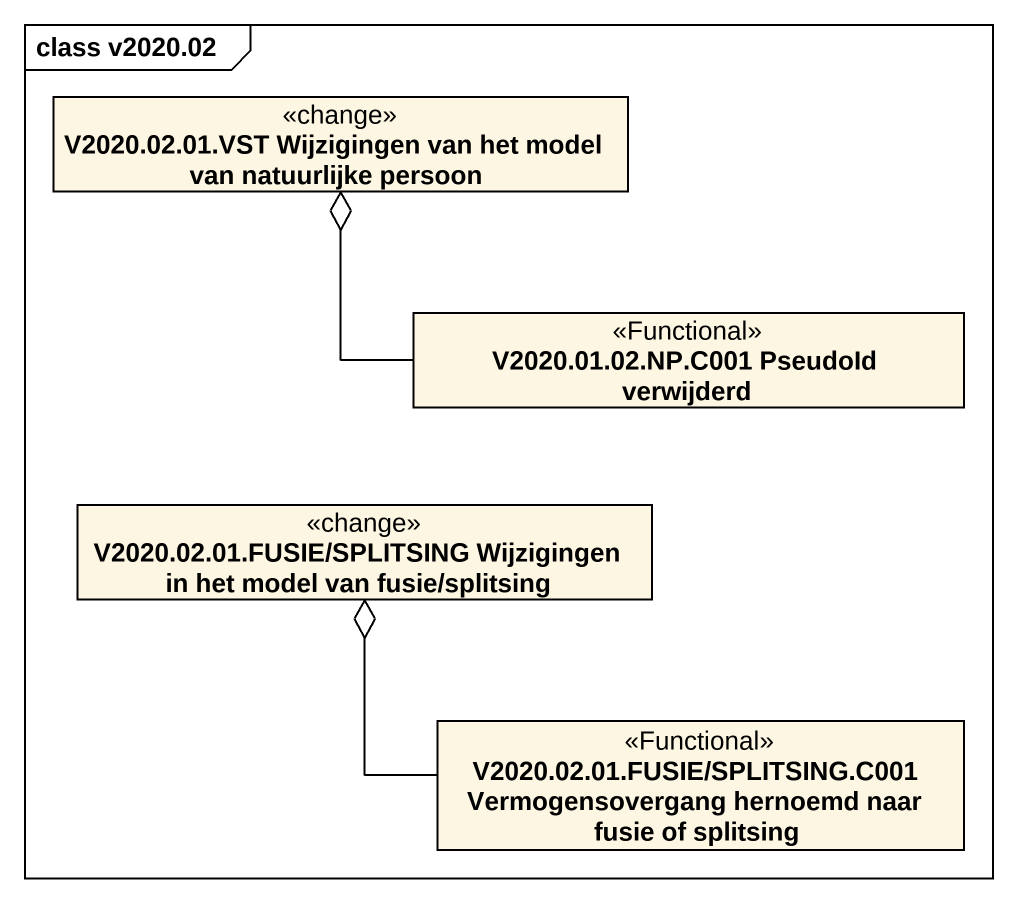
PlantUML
@startuml
mainframe class v2020.02
hide circle
hide empty members
class "V2020.02.01.VST Wijzigingen van het model van natuurlijke persoon" as V2020_02_01_VST_Wijzigingen <<change>>
class "V2020.01.02.NP.C001 PseudoId verwijderd" as V2020_01_02_NP_C001 <<Functional>>
class "V2020.02.01.FUSIE/SPLITSING Wijzigingen in het model van fusie/splitsing" as V2020_02_01_FUSIE_SPLITSING <<change>>
class "V2020.02.01.FUSIE/SPLITSING.C001 Vermogensovergang hernoemd naar fusie of splitsing" as V2020_02_01_FUSIE_SPLITSING_2 <<Functional>>
V2020_01_02_NP_C001 -up-o V2020_02_01_VST_Wijzigingen
V2020_02_01_FUSIE_SPLITSING_2 -up-o V2020_02_01_FUSIE_SPLITSING
@enduml
